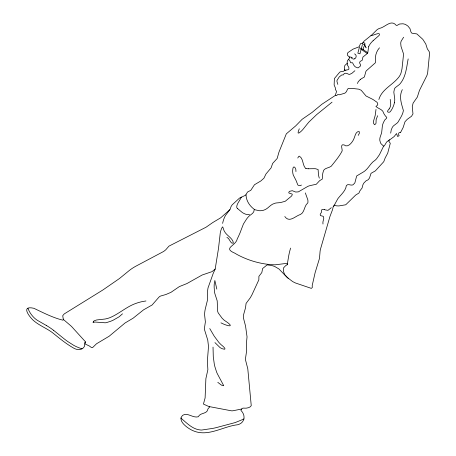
<?xml version="1.0" encoding="UTF-8"?>
<svg xmlns="http://www.w3.org/2000/svg" width="456" height="456" viewBox="0 0 456 456"><rect width="100%" height="100%" fill="white"/><g stroke="black" fill="none" stroke-linecap="round" stroke-linejoin="round"><path stroke-width="0.68" d="M347.215 63.241L347.421 64.974A3.602 3.38 -47.1 0 0 347.66 65.533L348.23 66.388A4.668 4.395 -45.6 0 1 348.891 67.91L348.874 69.004A1.032 0.969 -45.8 0 1 348.572 69.449L347.911 69.768A2.234 2.103 -46 0 1 347.478 69.819L345.962 70.042M213.026 347.119L213.283 356.66L214.314 364.258A66.679 55.643 -10.1 0 0 214.947 366.892L216.566 371.959A33.67 27.976 -7.4 0 0 217.381 373.812L223.731 385.708L222.414 385.571A14.233 11.725 -5.8 0 1 221.006 384.807L217.797 382.339M344.764 69.506L344.867 70.15M376.006 109.423L375.208 115.345A16.786 15.544 -36.9 0 1 374.792 116.793L373.378 121.689A5.592 5.113 -36.9 0 0 373.584 123.359L374.524 124.716L375.67 123.929A3.203 2.935 -36.3 0 0 376.029 122.983L376.086 120.766A7.684 7.017 -37.4 0 1 376.268 119.278L377.619 115.727M357.527 83.545L358.017 82.091L359.442 80.336A12.466 11.554 -42.1 0 1 360.576 79.338M390.684 133.141L391.254 129.874L392.314 127.372A6.863 6.202 -36.8 0 1 393.824 125.594L396.982 123.2A8.311 7.558 -38.3 0 0 398.213 121.826C400.168 118.235 402.785 114.707 403.395 110.597C401.525 103.751 398.686 96.718 402.306 89.638M408.166 58.921C406.558 67.368 405.914 76.859 400.134 83.722A11.275 10.323 -45.1 0 1 398.8 84.987L395.403 87.558A4.782 4.361 -43 0 0 394.434 88.948L393.824 92.106L394.731 98.986A14.119 12.962 -40.5 0 1 394.714 100.394L394.394 102.714M222.636 223.394A30.392 27.474 -8.7 0 1 225.441 215.528L230.143 209.293L231.084 206.5L232.144 204.869L239.52 198.092L245.522 195.248L247.574 192.005L250.806 190.306L254.471 184.743L260.849 180.958L263.927 178.205L265.951 174.021L271.092 167.859L272.642 163.436L277.145 158.506L278.958 152.122L286.322 133.836L295.67 125.907L302.146 119.284L312.172 112.353L321.919 104.236L335.2 95.498L336.591 91.491L335.32 89.279L335.377 87.934L334.134 84.97L334.39 78.557L339.714 72.179L340.786 71.649L343.368 71.387L344.497 70.537L344.764 69.489L344.348 67.83L344.742 65.863A3.26 3.061 -46.3 0 1 345.044 65.242L347.09 63.509L347.352 60.83L349.82 57.638L347.364 55.113L347.347 53.58L348.013 52.531L353.047 49.134L359.066 46.814L360.576 43.576L362.434 43.554L363.979 41.217L371.714 34.987L376.93 29.839A9.941 9.171 -52.5 0 1 379.489 28.386C385.212 27.349 391.037 18.964 396.247 25.371L396.994 25.445L399.621 24.008L402.996 23.775L405.424 24.385L407.943 26.083L409.972 28.603L410.919 31.909L411.836 33.174L416.858 33.921L422.803 39.319L425.762 43.941L427.352 48.917L429.21 51.619L429.552 53.563L427.625 73.234L426.93 75.485L419.434 90.465L417.325 97.088L413.119 103.096L412.27 106.59L412.971 113.892L411.534 116.246L407.191 119.364L404.996 121.758L403.127 127.56L400.436 132.696L400.054 132.331C398.179 132.514 398.401 134.6 399.148 135.728L397.586 136.475L396.538 133.562L394.052 136.629L388.837 140.471L388.814 141.178L390.285 143.287L387.708 153.193L385.172 157.953L383.764 161.692L375.322 170.903L371.047 173.314L369.514 178L368.231 179.71L365.957 180.912L363.865 183.05L362.919 184.743L362.092 187.986L359.926 190.83L358.94 193.048L355.691 195.054L345.739 204.778L338.899 205.935L336.425 205.85L334.983 205.08L333.216 206.636L332.595 209.526L329.939 216.52L320.494 249.113A23.769 20.828 -19.4 0 0 319.947 253.017L319.468 258.461L315.102 272.768L312.2 285.541L312.314 287.497L311.328 288.38L295.505 282.999L292.695 281.614L286.858 277.168L278.929 268.966L274.597 266.407L271.639 265.5L267.153 264.885L262.633 268.516L261.824 272.568L258.9 276.347L258.854 279.813L252.014 294.679L250.378 297.654L246.075 303.417L245.51 307.846L243.595 314.703L243.39 317.798L245.539 325.994L247.044 336.853L246.502 342.53L246.69 350.482L245.368 359.362L247.796 368.824L251.245 405.635L250.361 406.735L248.611 407.675L246.126 408.177L242.928 408.126L241.754 408.878L240.905 410.354C246.764 416.225 244.188 424.633 235.342 425.072C221.337 427.489 207.275 436.962 193.053 430.703C188.527 428.857 176.649 420.928 182.656 415.33C187.479 412.053 192.854 418.34 198.314 416.773C200.076 412.48 206.881 414.236 207.759 409.573A3.608 2.901 -4.6 0 1 208.09 408.713L209.714 406.917L203.439 404.079L205.109 397.928L205.884 378.662L207.868 369.708L207.372 361.072L208.506 346.435L207.754 340.113L204.311 329.044L205.382 321.885L204.596 314.874A36.719 31.475 -6.8 0 1 205.285 308.963L207.355 300.589L207.503 291.373L208.021 287.907L213.203 273.429L215.181 269.057L218.492 248.48L220.248 233.079A17.67 15.914 -6.4 0 1 220.584 231.454L220.664 231.175A30.079 27.035 -8.1 0 1 221.821 227.943L222.705 226.831L223.976 230.428A6.572 5.939 -5.2 0 0 224.238 231.015C226.273 235.524 233.255 238.328 233.358 243.156C230.32 244.365 229.761 238.066 226.906 237.399M287.326 264.161L288.711 255.81A94.227 81.134 -22.1 0 1 289.908 250.543L290.586 248.104M359.436 47.15L357.846 53.192L359.955 53.814L361.146 49.351L360.559 48.963L360.799 48.068L367.73 52.674M361.38 48.473L362.377 44.745M378.856 99.505C381.843 89.097 393.021 84.953 399.085 76.756A14.877 13.669 -46.4 0 0 401.023 73.006L401.992 68.839L402.688 62.358A64.638 56.977 -47.8 0 1 402.893 60.602L403.509 54.583A8.55 7.832 -48.9 0 0 403.389 53.483L401.018 46.409L400.716 43.263A8.168 7.421 -50.9 0 1 401.172 41.126L403.623 37.221M254.231 209.692C254.203 213.756 250.048 214.451 248.058 217.176A49.561 44.209 -13.2 0 0 246.582 219.028L243.43 223.993L240.91 230.542A66.046 59.953 3.4 0 1 239.805 233.415L238.556 236.225A100.918 91.513 8.8 0 1 237.262 238.87C235.815 246.183 222.42 247.887 234.817 253.177A109.047 101.209 -19.2 0 0 237.667 254.83C248.953 260.786 261.733 264.412 274.506 264.799A19.277 17.18 -11.4 0 0 275.971 264.714L284.356 263.665A26.75 23.245 -11.7 0 1 285.49 263.585L287.029 263.733A0.781 0.69 -12.5 0 1 287.098 264.782M299.256 128.769C299.159 129.532 296.788 134.195 299.05 132.952A19.75 18.85 -24.8 0 0 303.023 129.316L307.669 123.536A70.327 63.982 -29.3 0 1 309.088 121.866L316.629 114.633L332.042 102.167M366.436 47.766L365.832 47.732A4.52 4.195 -51.1 0 1 365.615 47.105L365.495 46.683M297.739 158.015L298.862 156.317A0.912 0.849 -21.1 0 1 299.461 156.208C303.44 158.688 302.408 164.69 305.332 168.082A1.995 1.847 -21.3 0 0 305.845 168.406L305.953 168.452M368.773 46.615L368.642 46.951A4.218 3.91 -50.6 0 0 368.385 48.433L367.838 52.446A5.301 4.942 -50.2 0 1 367.103 53.671L362.913 57.063L362.263 60.055A1.277 1.191 -48.2 0 1 361.91 60.488L360.895 60.996A2.725 2.536 -47.3 0 0 359.944 61.731L359.59 62.785L360.65 65.236L360.16 66.337L357.971 67.927L355.429 66.941A10.494 9.787 -48.3 0 1 354.603 66.171L353.947 65.373A4.702 4.395 -47.4 0 1 353.548 64.661L352.556 62.763L350.829 62.751A0.593 0.553 -47.5 0 1 350.601 62.649L349.741 60.523A1.208 1.134 -47.7 0 0 349.495 60.158L348.601 59.593M383.599 146.154L379.443 154.715L376.599 158.745A16.456 15.019 -31.4 0 1 374.895 160.415C370.785 162.934 368.898 167.591 365.279 170.601A22.504 20.617 -29.2 0 1 363.717 171.775L356.666 175.97L354.91 182.708A3.22 2.918 -26.1 0 1 354.34 183.483C352.163 187.382 348.338 182.776 346.355 185.546C345.79 190.488 341.761 193.88 338.762 197.573A13.52 12.124 -23.4 0 0 337.833 198.759L335.622 202.738A29.879 27.309 -19.3 0 1 334.596 204.55L333.575 206.123M379.46 47.823C375.978 51.79 374.798 56.92 375.579 61.959A3.312 3.067 -47.8 0 1 375.191 62.951L366.345 70.76A6.35 5.888 -45.2 0 0 365.86 71.552L364.429 76.779A1.499 1.397 -44.5 0 1 364.11 77.184L362.338 78.187A11.366 10.539 -42.3 0 0 360.576 79.338M362.856 42.596L363.301 42.351M389.15 108.904C388.558 109.771 386.198 111.942 388.455 112.216A3.317 3.027 -39.5 0 0 389.088 112.216L389.646 112.102A1.471 1.345 -39.2 0 0 390.079 111.862L391.151 110.483A23.108 21.318 -40.2 0 0 394.44 102.72M364.863 45.309L363.888 46.791A6.219 5.78 -50.4 0 0 363.164 49.653M358.239 135.364L359.368 133.255L359.197 131.539C355.629 131.049 355.047 136.441 353.885 138.835A15.498 14.387 -31 0 1 351.958 142.129C350.242 144.598 346.782 147.579 344.006 144.843C339.891 143.794 342.416 148.861 342.177 150.896C339.321 156.471 335.086 161.361 331.198 166.263C328.405 168.372 323.35 167.762 323.013 172.442A15.555 14.204 -25 0 0 322.62 174.494L322.255 179.094L320.312 180.285A2.998 2.742 -22 0 0 319.662 180.661L316.276 184.275L311.049 185.381A17.465 15.869 -19.3 0 0 307.846 186.361L298.344 191.879L295.699 192.033L292.29 190.694L289.497 191.332L288.762 192.329L288.933 193.03L292.188 194.091L292.205 194.94L291.441 196.165L285.245 201.273L280.525 202.555A46.683 43.765 -16 0 1 279.357 202.686A43.622 40.829 -15.8 0 1 277.778 202.823L276.062 202.994A6.15 5.609 -13.1 0 0 274.82 203.33C270.055 204.43 268.031 209.173 263.454 210.267A9.012 8.259 -10.6 0 1 262.32 210.535L260.935 210.695A14.062 12.928 -10.6 0 1 259.384 210.718L255.32 209.863A8.584 7.872 -10.3 0 1 253.981 209.144C249.512 205.764 246.052 200.475 246.04 194.746M93.628 321.366L93.719 321.263A3.317 2.776 6.3 0 1 94.341 320.739L96.644 319.964L104.84 319.052A24.595 20.89 7.2 0 0 109.754 317.724C119.119 313.888 126.631 306.529 136.293 303.274A40.413 33.983 1.3 0 1 142.449 301.558L145.96 300.971M122.504 313.819L119.079 316.817L113.447 320.044A53.574 45.782 9.3 0 1 110.534 321.32L106.385 322.637A9.781 8.242 6.1 0 1 105.131 322.791L94.973 322.044L93.03 322.466A3.882 3.249 6.2 0 1 93.651 321.383M63.31 319.114L63.344 319.314A1.146 0.952 8.8 0 0 63.464 319.576L64.404 320.386A23.17 19.015 8.9 0 1 64.963 320.802L70.817 325.806A30.586 24.994 8.7 0 1 73.473 328.616L85.067 341.362A8.864 7.29 6.7 0 1 85.392 341.92C83.727 343.072 85.055 345.089 84.394 346.571C81.846 350.841 76.106 350.065 72.607 347.478C65.362 343.265 58.944 337.89 52.451 332.646C46.21 327.978 38.606 325.288 32.866 319.947C28.466 315.563 21.079 305.412 33.835 308.284C43.274 312.719 52.81 317.741 62.934 320.18L63.338 319.662L62.728 315.712L64.222 313.927L102.868 289.982L119.483 278.513L129.151 270.607A46.848 40.27 1.6 0 1 136.304 265.962L163.687 251.438L165.739 249.82L168.937 246.149L206.072 227.202L212.667 222.608L220.75 217.768L229.881 209.68M215.181 269.057L212.017 271.645L202.145 275.014L186.909 283.569L179.368 286.585L170.943 292.353L165.876 294.519L161.578 295.762A4.737 4.075 1.5 0 0 158.922 297.192L152.099 304.99L143.572 309.835L133.135 318.185L125.081 322.968L109.161 336.232L96.535 343.761L92.557 347.614L91.394 347.518L89.359 346.007L85.243 344.035L85.335 341.937M331.307 207.697L328.007 210.336L325.31 209.902A16.963 15.196 -18.2 0 0 324.866 209.743L324.569 209.646M354.893 70.731L351.895 73.313L349.837 74.305A2.662 2.497 -45.1 0 1 349.25 74.345A2.856 2.679 -45.1 0 1 348.612 74.237L347.147 73.57A4.657 4.378 -43.4 0 0 345.671 73.245L344.571 73.405A1.397 1.311 -44.2 0 0 344.212 73.621L343.231 74.944L342.536 74.932A1.984 1.864 -43.5 0 0 341.738 74.989L339.304 76.836L337.047 80.341A2.793 2.633 -42.3 0 0 336.961 80.883L336.961 81.219A4.982 4.685 -42.5 0 0 337.012 81.721L337.828 84.394M373.076 40.709L378.845 35.676A4.44 4.11 -53.6 0 0 379.415 34.867C380.498 31.356 372.233 36.144 370.99 35.545M287.109 264.793L286.453 265.175A6.316 5.54 -12.6 0 0 285.73 265.574L283.45 268.003L283.336 270.932A20.241 17.767 -14.3 0 0 283.512 271.571L284.698 274.586L288.169 278.302M354.739 58.727L354.135 59.018A1.681 1.573 -48.6 0 1 353.423 59.081L352.779 58.852M389.481 139.804L386.602 142.033L384.374 145.812A1.191 1.077 -33.7 0 1 383.98 145.994L383.325 145.869L381.153 143.834A6.869 6.224 -34.7 0 1 380.498 142.819L379.837 140.476A9.508 8.607 -35 0 1 379.882 138.367L379.951 137.951A8.368 7.581 -34.9 0 1 380.281 136.754L381.643 132.764L382.424 125.554A18.143 16.393 -37.2 0 1 383 123.644L383.331 122.784A14.142 12.802 -37.1 0 1 384.197 121.074C384.465 119.17 388.654 118.093 385.867 116.457A5.74 5.227 -39 0 1 385.497 116.063L384.402 114.496A17.123 15.561 -40.6 0 1 383.65 113.139C382.989 109.126 377.614 108.665 375.915 106.362C378.651 105.211 378.286 102.52 375.527 101.266A28.078 25.946 -34.9 0 0 374.045 100.195A26.602 24.584 -35.2 0 0 372.039 98.998L366.037 95.982L361.192 90.254L358.792 89.182L351.787 88.35L348.469 88.435L347.586 89.091L346.429 91.69L345.181 92.927A4.207 3.944 -40.5 0 1 343.984 93.446L339.56 94.762L337.6 94.609L336.591 95.692L335.65 95.378M244.057 418.961L235.153 422.587L216.218 427.631A74.248 61.338 -3.2 0 1 212.855 428.378L201.666 430.042A10.841 8.658 -4.1 0 1 200.646 430.002C192.455 429.409 186.675 422.826 180.73 417.981M241.612 409.026L232.754 410.805A12.557 10.175 -6.1 0 1 231.42 410.81L209.293 406.598M249.512 214.457L247.916 214.542A8.39 7.678 -8.3 0 1 245.305 214.069L243.424 213.197A17.408 16 -9.2 0 1 242.746 212.781A11.907 10.915 -8.6 0 1 241.503 211.858L237.912 208.848A13.828 12.717 -8.2 0 1 237.582 208.569M308.25 168.777L313.91 168.686A25.604 23.376 -19.7 0 1 315.575 168.743L318.117 169.524L318.322 172.619A19.927 18.229 -25.5 0 0 318.693 175.97L319.297 178.165M349.325 56.869L351.217 57.211A3.437 3.226 -47.9 0 1 352.078 57.667L352.391 58.146L351.815 58.203A5.187 4.862 -49.6 0 1 351.183 57.969M82.034 348.84L80.86 348.452A40.698 34.166 6.7 0 1 73.804 345.38L67.653 341.476A103.865 90.157 5.4 0 1 63.914 338.648L53.683 330.389M220.955 322.848C228.541 326.678 235.792 327.704 224.312 320.317A50.656 44.067 -9 0 1 222.038 318.128L218.281 313.01A14.752 12.694 -5.8 0 1 217.609 311.123L217.21 300.869L214.981 294.012A24.151 21.044 -6.5 0 1 214.48 291.829L214.149 287.12A69.905 60.842 -11.6 0 1 214.229 284.145L214.856 280.469L216.822 289.121M46.626 325.635L37.409 320.351A21.968 18.308 10.4 0 1 33.67 317.285L32.769 316.304A27.839 23.273 10.3 0 1 27.93 308.227M361.146 49.351L367.257 53.466M364.236 44.517L364.173 44.471A2.24 2.092 -51.1 0 0 363.483 44.243L363.324 44.215A1.186 1.106 -51.8 0 1 362.497 43.645M237.582 208.569L236.977 207.907A1.778 1.63 -6.5 0 1 236.749 207.309L236.789 206.351A10.75 9.838 -8.1 0 1 237.855 203.279L239.468 200.583A67.693 62.894 6.1 0 0 241.361 197.1M214.941 342.593L219.889 347.443A8.869 7.467 -5.4 0 0 220.67 347.951L221.211 348.241A12.244 10.328 -5.5 0 0 222.636 348.84C228.006 350.653 222.893 346.007 221.451 345.01A41.268 35.22 -7.8 0 1 218.658 342.154L214.206 336.152L209.754 328.571M284.795 216.52C289.463 223.218 295.288 215.962 300.464 214.474C304.802 212.268 303.981 206.061 307.703 202.988A3.768 3.426 -17.8 0 0 307.971 202.202L307.874 199.996L306.381 195.846A44.899 40.761 -25.8 0 1 305.4 192.911M365.245 44.141L364.39 43.115A9.519 8.903 -50.5 0 0 364.258 42.972L364.116 42.824A2.001 1.87 -51.6 0 0 363.329 42.271M390.211 99.362L390.746 104.202A8.789 8.054 -39.9 0 1 389.185 108.927M301.262 184.999L300.977 185.575L299.62 185.643A6.23 5.746 -19 0 1 298.988 185.518L298.093 185.165A1.528 1.408 -18.3 0 1 297.808 184.908L296.491 181.591A37.449 34.508 -10.9 0 0 296.007 180.359L293.402 175.321A10.169 9.411 -20.1 0 1 293.088 174.386L292.86 173.371A15.743 14.558 -21.2 0 1 292.695 170.196C292.832 164.206 296.354 167.466 295.944 171.57M322.985 224.021L322.911 222.893A9.496 8.487 -20.1 0 1 323.059 221.359L323.538 219.518A7.9 7.108 -18.3 0 0 323.754 218.225L323.475 216.697A1.397 1.254 -19.2 0 0 322.99 216.258L320.614 215.642A0.992 0.889 -19.2 0 1 320.397 215.431L320.209 214.736A2.257 2.035 -19.4 0 1 320.482 213.813L321.48 212.245L321.406 210.609A1.22 1.1 -19.7 0 1 322.181 209.543L323.133 209.412A5.193 4.674 -19.5 0 1 324.569 209.657M368.659 46.563A16.245 14.98 -49.6 0 1 373.111 40.749M345.956 70.281A0.61 0.576 -45.4 0 1 344.964 70.11M354.557 53.888A2.787 2.616 -48.9 0 1 354.757 58.761M364.333 44.431A5.164 4.822 -50.8 0 1 365.444 46.7M46.632 325.624A68.708 54.6 9.6 0 1 53.688 330.383M308.256 168.737A9.183 8.533 -22.4 0 1 305.936 168.509"/></g></svg>
